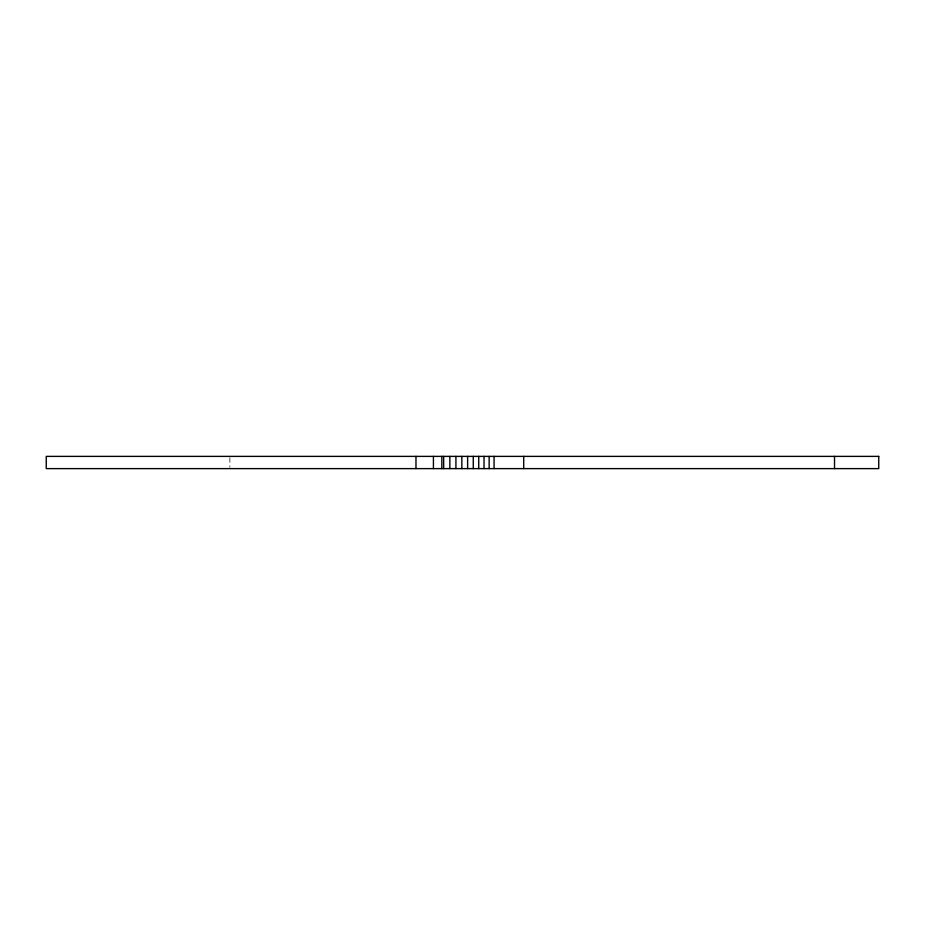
<?xml version="1.0" encoding="UTF-8"?>
<svg xmlns="http://www.w3.org/2000/svg" width="925" height="925" viewBox="0 0 925 925"><rect width="100%" height="100%" fill="white"/><g stroke="black" fill="none" stroke-linecap="round" stroke-linejoin="round"><path stroke-width="0.69" stroke-dasharray="4.62 3.47" d="M229.886 457.736L229.886 467.264"/><path stroke-width="1.39" d="M834.523 456.383L834.523 468.617M523.712 456.383L523.712 468.617M494.066 456.383L494.066 468.617M489.14 456.383L489.14 468.617M484.029 456.383L484.029 468.617M478.734 456.383L478.734 468.617M473.265 456.383L473.265 468.617M467.634 456.383L467.634 468.617M461.841 456.383L461.841 468.617M455.921 456.383L455.921 468.617M449.851 456.383L449.851 468.617M443.665 456.383L443.665 468.617M441.838 456.383L441.838 468.617M433.42 456.383L433.42 468.617M415.972 456.383L415.972 468.617M878.75 456.383L46.25 456.383L46.25 468.617L878.75 468.617L878.75 456.383"/></g></svg>
